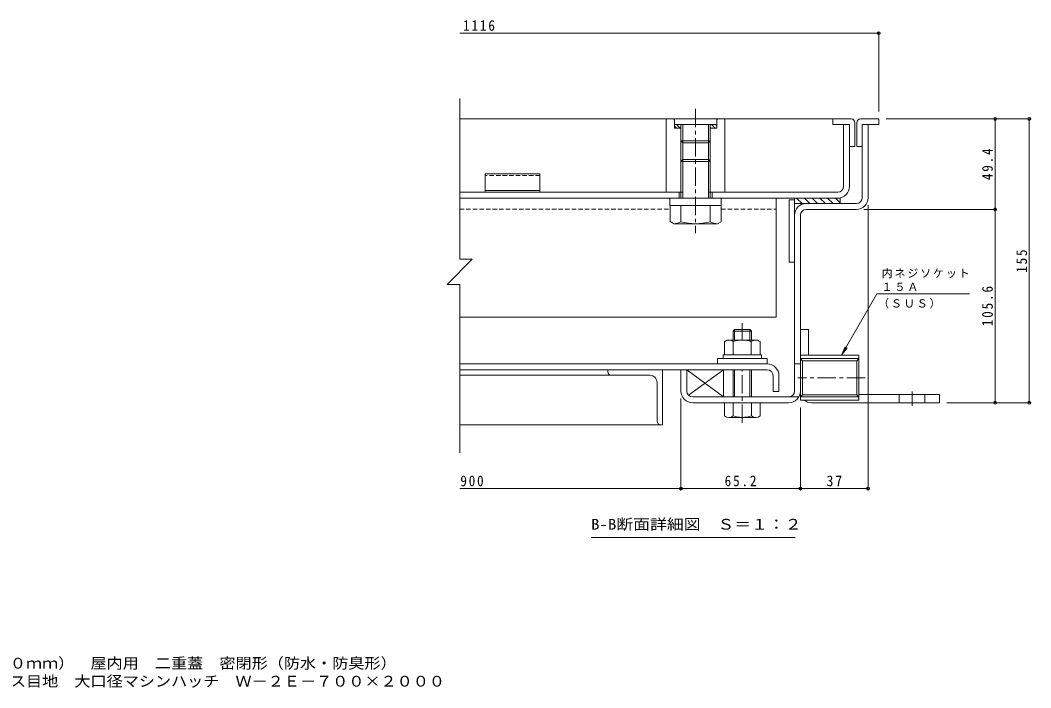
# Model space of a CAD drawing. Units: millimetres on the paper, enlarged 10 times, with parts at other scales. Extents: x -2682 to 2797, y -1962 to 1822.
# Drawn here: x -32 to 2728, y -1962 to -139 of the extents above; entities that cross this region are included whole.
import ezdxf
from ezdxf.enums import TextEntityAlignment as Align

# ---------------------------------------------------------------- set-up
doc = ezdxf.new("R2010")
doc.units = ezdxf.units.MM
doc.header["$LTSCALE"] = 10
doc.header["$PDMODE"] = 32
doc.header["$PDSIZE"] = 8
doc.linetypes.add('CHAIN1', pattern=[8, 5, -1, 1, -1])
doc.linetypes.add('DASHED1', pattern=[1.8, 1.2, -0.6])
for name, color, linetype, lineweight in [('D-0', 7, 'Continuous', 9), ('D-1', 2, 'Continuous', 9), ('D-2', 3, 'Continuous', 9), ('D-3', 4, 'Continuous', 9), ('D-5', 7, 'Continuous', 9), ('D-6', 6, 'Continuous', 9), ('D-7', 5, 'Continuous', 5), ('D-9', 134, 'Continuous', 5), ('D-A', 3, 'Continuous', 9), ('D-B', 6, 'Continuous', 9), ('D-C', 2, 'Continuous', 9), ('D-E', 3, 'Continuous', 9), ('D-F', 7, 'Continuous', 9), ('F-5_F-5ﾚｲﾔ', 7, 'Continuous', 9)]:
    doc.layers.add(name, color=color, linetype=linetype, lineweight=lineweight)
doc.styles.add('ＭＳ ゴシック', font='')
doc.styles.get('ＭＳ ゴシック').set_extended_font_data('MS Gothic')

msp = doc.modelspace()

# ---------------------------------------------------------------- linework, layer by layer
at = {"layer": 'D-0'}
for p, q in [((1168.17, -353.22), (1168.17, -792.07)), ((1202.57, -792.07), (1133.76, -860.89)), ((1168.17, -792.07), (1202.57, -792.07)), ((1168.17, -860.89), (1133.76, -860.89)), ((1168.17, -860.89), (1168.17, -1320.52))]:
    msp.add_line(p, q, dxfattribs=at)
at = {"layer": 'D-1'}
for p, q in [((2267.43, -423.98), (2283.43, -423.98)), ((2267.43, -623.98), (2267.43, -423.98)), ((2283.43, -623.98), (2283.43, -423.98)), ((2251.43, -639.98), (2114.42, -639.98)), ((2114.42, -655.98), (2251.43, -655.98)), ((2082.42, -1151.98), (2082.42, -671.98)), ((2098.42, -671.98), (2098.42, -1151.98)), ((2258.42, -1054.1), (2098.42, -1054.1)), ((2098.42, -1054.1), (2098.42, -1177.1)), ((2252.61, -1069.02), (2104.23, -1069.02)), ((2104.23, -1162.18), (2104.23, -1069.02)), ((2258.42, -1063.21), (2252.61, -1069.02)), ((2252.61, -1069.02), (2252.61, -1162.18)), ((2258.42, -1054.1), (2258.42, -1177.1)), ((1788.43, -1151.98), (1788.43, -1093.98)), ((2098.42, -1077.98), (2082.42, -1077.98)), ((2094.14, -1167.98), (1804.43, -1167.98)), ((1804.43, -1183.98), (1914.93, -1183.98)), ((1964.93, -1183.98), (2066.42, -1183.98)), ((2098.42, -1167.99), (2104.23, -1162.18)), ((2258.42, -1167.99), (2098.42, -1167.99)), ((2258.42, -1177.1), (2098.42, -1177.1)), ((2252.61, -1162.18), (2104.23, -1162.18)), ((2258.42, -1167.99), (2252.61, -1162.18))]:
    msp.add_line(p, q, dxfattribs=at)
at = {"layer": 'D-1', "color": 7, "linetype": 'CHAIN1'}
msp.add_line((2275.43, -1115.6), (2091.06, -1115.6), dxfattribs=at)
at = {"layer": 'D-1'}
for points in [[(2258.42, -1063.21), (2098.42, -1063.21), (2104.23, -1069.02)], [(1772.43, -1151.98), (1772.43, -1093.98), (1788.43, -1093.98)]]:
    msp.add_lwpolyline(points, dxfattribs=at)
for centre, radius, start, end in [((2251.43, -623.98), 16, 270, 0), ((2251.43, -623.98), 32, 270, 0), ((2114.42, -671.98), 32, 90, 180), ((2114.42, -671.98), 16, 90, 180), ((1804.43, -1151.98), 32, 180, 270), ((1804.43, -1151.98), 16, 180, 270), ((2066.42, -1151.98), 32, 270, 0), ((2066.42, -1151.98), 16, 270, 0)]:
    msp.add_arc(centre, radius, start, end, dxfattribs=at)
at = {"layer": 'D-2'}
for p, q in [((2216.43, -592.98), (2216.43, -423.98)), ((2232.43, -592.98), (2232.43, -423.98)), ((1772.43, -608.98), (1168.17, -608.98)), ((1168.17, -624.98), (2200.43, -624.98)), ((1767.43, -608.98), (1767.43, -624.98)), ((2200.43, -608.98), (1852.43, -608.98)), ((1857.43, -608.98), (1857.43, -624.98))]:
    msp.add_line(p, q, dxfattribs=at)
for radius in [16, 32]:
    msp.add_arc((2200.43, -592.98), radius, 270, 0, dxfattribs=at)
at = {"layer": 'D-3'}
for p, q in [((2187.43, -408.98), (1168.17, -408.98)), ((2262.43, -408.98), (2312.43, -408.98)), ((2312.43, -408.98), (2312.43, -423.98)), ((2187.43, -423.98), (2232.43, -423.98)), ((2232.43, -423.98), (2232.43, -483.98)), ((2247.43, -418.98), (2247.43, -483.98)), ((2252.43, -418.98), (2252.43, -483.98)), ((2312.43, -423.98), (2267.43, -423.98)), ((2267.43, -423.98), (2267.43, -483.98)), ((2232.43, -483.98), (2247.43, -483.98)), ((2267.43, -483.98), (2252.43, -483.98)), ((1237.43, -558.98), (1237.43, -608.98)), ((1387.43, -558.98), (1237.43, -558.98)), ((1387.43, -603.98), (1237.43, -603.98))]:
    msp.add_line(p, q, dxfattribs=at)
at = {"layer": 'D-3', "linetype": 'DASHED1'}
msp.add_line((1387.43, -563.31), (1237.43, -563.31), dxfattribs=at)
at = {"layer": 'D-3'}
for points in [[(2237.43, -408.98), (2187.43, -408.98), (2187.43, -423.98)], [(1387.43, -558.98), (1387.43, -608.98), (1237.43, -608.98)]]:
    msp.add_lwpolyline(points, dxfattribs=at)
for centre, start, end in [((2237.43, -418.98), 0, 90), ((2262.43, -418.98), 90, 180)]:
    msp.add_arc(centre, 10, start, end, dxfattribs=at)
at = {"layer": 'D-5'}
for p, q in [((2211.14, -1054.1), (2307.65, -886.94)), ((2307.65, -886.94), (2560.38, -886.94)), ((2211.14, -1054.1), (2220.71, -1031)), ((2211.14, -1054.1), (2226.36, -1034.27)), ((2084.6, -1551.67), (1527.1, -1551.67)), ((2084.6, -1551.67), (1527.1, -1551.67))]:
    msp.add_line(p, q, dxfattribs=at)
at = {"layer": 'D-6'}
for p, q in [((2067.42, -629.98), (2082.42, -629.98)), ((2067.42, -629.98), (2067.42, -799.98)), ((2082.42, -624.98), (2082.42, -799.98)), ((2103.12, -639.98), (2088.12, -624.98)), ((2124.33, -639.98), (2109.33, -624.98)), ((2145.54, -639.98), (2130.54, -624.98)), ((2166.76, -639.98), (2151.76, -624.98)), ((2187.97, -639.98), (2172.97, -624.98)), ((2207.42, -638.22), (2194.18, -624.98)), ((2207.42, -639.98), (2082.42, -639.98)), ((2067.42, -799.98), (2082.42, -799.98)), ((1788.43, -1093.98), (1788.43, -1151.98)), ((1792.94, -1163.13), (1888.43, -1093.98))]:
    msp.add_line(p, q, dxfattribs=at)
for points in [[(2207.42, -639.98), (2207.42, -624.98), (2082.42, -624.98)], [(1804.43, -1167.98), (1888.43, -1167.98), (1888.43, -1093.98), (1788.43, -1093.98), (1888.43, -1167.98)]]:
    msp.add_lwpolyline(points, dxfattribs=at)
at = {"layer": 'D-7'}
for p, q in [((1918.99, -983.98), (1914.93, -988.04)), ((1964.93, -988.04), (1914.93, -988.04)), ((1914.93, -1011.48), (1914.93, -988.04)), ((1960.87, -983.98), (1918.99, -983.98)), ((1918.99, -1011.48), (1918.99, -983.98)), ((1960.87, -983.98), (1964.93, -988.04)), ((1960.87, -1011.48), (1960.87, -983.98)), ((1964.93, -988.04), (1964.93, -1011.48)), ((1964.93, -988.04), (1964.93, -1011.48)), ((1914.93, -1167.98), (1914.93, -1093.98)), ((1918.99, -1167.98), (1918.99, -1093.98)), ((1960.87, -1167.98), (1960.87, -1093.98)), ((1964.93, -1093.98), (1964.93, -1167.98)), ((1988.93, -1183.98), (1890.93, -1183.98)), ((1890.93, -1219.51), (1890.93, -1183.98)), ((1914.93, -1219.51), (1914.93, -1183.98)), ((1964.93, -1183.98), (1964.93, -1219.51)), ((1988.93, -1219.51), (1988.93, -1183.98)), ((1976.93, -1223.98), (1902.93, -1223.98))]:
    msp.add_line(p, q, dxfattribs=at)
at = {"layer": 'D-7', "linetype": 'CHAIN1'}
for p, q in [((1939.93, -1011.48), (1939.93, -966.32)), ((1939.93, -1238.37), (1939.93, -1093.98))]:
    msp.add_line(p, q, dxfattribs=at)
at = {"layer": 'D-7', "color": 2, "lineweight": 9}
for p, q in [((1890.85, -1016.78), (1897.43, -1012.98)), ((1890.85, -1016.78), (1890.85, -1052.98)), ((1982.43, -1012.98), (1897.43, -1012.98)), ((1915.39, -1016.78), (1915.39, -1052.98)), ((1964.46, -1016.78), (1964.46, -1052.98))]:
    msp.add_line(p, q, dxfattribs=at)
at = {"layer": 'D-7', "color": 134}
for p, q in [((1872.43, -1062.98), (1872.43, -1077.98)), ((1872.43, -1062.98), (2007.43, -1062.98)), ((2007.43, -1062.98), (2007.43, -1077.98)), ((1872.43, -1077.98), (2007.43, -1077.98))]:
    msp.add_line(p, q, dxfattribs=at)
at = {"layer": 'D-7', "color": 6, "lineweight": 9}
for p, q in [((1887.43, -1052.98), (1887.43, -1062.98)), ((1887.43, -1062.98), (1992.43, -1062.98))]:
    msp.add_line(p, q, dxfattribs=at)
at = {"layer": 'D-7', "color": 2, "lineweight": 9}
msp.add_lwpolyline([(1982.43, -1012.98), (1989, -1016.78), (1989, -1052.98), (1890.85, -1052.98)], dxfattribs=at)
at = {"layer": 'D-7', "color": 6, "lineweight": 9}
msp.add_lwpolyline([(1887.43, -1052.98), (1992.43, -1052.98), (1992.43, -1062.98)], dxfattribs=at)
at = {"layer": 'D-7', "color": 2, "lineweight": 9}
for centre, radius, start, end in [((1905.33, -1041.87), 28.97, 94.38438, 120), ((1902.35, -1037.18), 24.21, 57.42749, 88.18784), ((1939.93, -1094.19), 81.2, 72.41188, 107.5881), ((1977.5, -1037.18), 24.21, 91.81215, 122.57249), ((1974.52, -1041.87), 28.97, 59.99998, 85.6156)]:
    msp.add_arc(centre, radius, start, end, dxfattribs=at)
at = {"layer": 'D-7'}
for centre, radius, start, end in [((1902.93, -1205.66), 18.33, 229.1022, 310.89809), ((1939.93, -1151.91), 72.08, 249.70546, 290.29454), ((1976.93, -1205.66), 18.33, 229.10191, 310.8978)]:
    msp.add_arc(centre, radius, start, end, dxfattribs=at)
at = {"layer": 'D-9'}
for p, q in [((2032.43, -949.98), (2032.43, -624.98)), ((1742.93, -644.98), (1742.93, -689.35)), ((1772.43, -689.5), (1772.43, -644.98)), ((1852.43, -689.5), (1852.43, -644.98)), ((1881.93, -644.98), (1881.93, -689.5)), ((1752.47, -694.86), (1742.93, -689.35)), ((1872.43, -694.98), (1881.93, -689.5)), ((1872.43, -694.98), (1752.68, -694.98)), ((1168.17, -949.98), (2032.43, -949.98))]:
    msp.add_line(p, q, dxfattribs=at)
at = {"layer": 'D-9', "linetype": 'DASHED1'}
for p, q in [((1168.17, -654.98), (1742.93, -654.98)), ((1881.93, -654.98), (2032.43, -654.98))]:
    msp.add_line(p, q, dxfattribs=at)
at = {"layer": 'D-9'}
for centre, radius, start, end in [((1753.71, -660.47), 34.53, 267.86055, 302.81094), ((1812.43, -546.38), 148.6, 254.38446, 285.61554), ((1871.14, -660.47), 34.53, 237.18906, 272.13945)]:
    msp.add_arc(centre, radius, start, end, dxfattribs=at)
at = {"layer": 'D-A'}
for p, q in [((2007.93, -1077.98), (1168.87, -1077.98)), ((1168.87, -1093.98), (2007.93, -1093.98)), ((2023.93, -1109.98), (2023.93, -1152.98)), ((2039.93, -1109.98), (2039.93, -1152.98)), ((2023.93, -1152.98), (2039.93, -1152.98))]:
    msp.add_line(p, q, dxfattribs=at)
for radius in [32, 16]:
    msp.add_arc((2007.93, -1109.98), radius, 0, 90, dxfattribs=at)
at = {"layer": 'D-B'}
for p, q in [((1572.43, -1093.98), (1168.87, -1093.98)), ((1572.43, -1093.98), (1722.43, -1093.98)), ((1572.43, -1098.98), (1572.43, -1093.98)), ((1722.43, -1093.98), (1722.43, -1243.98)), ((1582.43, -1108.98), (1168.87, -1108.98)), ((1582.43, -1108.98), (1687.43, -1108.98)), ((1707.43, -1233.98), (1707.43, -1128.98)), ((1717.43, -1243.98), (1168.17, -1243.98)), ((1717.43, -1243.98), (1722.43, -1243.98))]:
    msp.add_line(p, q, dxfattribs=at)
for centre, radius, start, end in [((1582.43, -1098.98), 10, 180, 270), ((1687.43, -1128.98), 20, 0, 90), ((1717.43, -1233.98), 10, 180, 270)]:
    msp.add_arc(centre, radius, start, end, dxfattribs=at)
at = {"layer": 'D-C', "linetype": 'CHAIN1'}
msp.add_line((1812.43, -381.3), (1812.43, -720.61), dxfattribs=at)
at = {"layer": 'D-C'}
for p, q in [((1732.43, -408.98), (1752.43, -408.98)), ((1732.43, -608.98), (1732.43, -408.98)), ((1754.93, -411.48), (1752.43, -408.98)), ((1754.93, -433.98), (1754.93, -408.98)), ((1869.93, -408.98), (1754.93, -408.98)), ((1872.43, -408.98), (1869.93, -411.48)), ((1869.93, -433.98), (1869.93, -408.98)), ((1892.43, -408.98), (1872.43, -408.98)), ((1892.43, -608.98), (1892.43, -408.98)), ((1869.93, -423.98), (1754.93, -423.98)), ((1759.83, -433.98), (1754.93, -429.08)), ((1772.43, -433.98), (1754.93, -433.98)), ((1770.43, -433.98), (1760.43, -423.98)), ((1772.43, -425.37), (1771.04, -423.98)), ((1772.43, -624.98), (1772.43, -423.98)), ((1777.43, -624.98), (1777.43, -423.98)), ((1847.43, -624.98), (1847.43, -423.98)), ((1852.43, -450.2), (1852.43, -423.98)), ((1855.28, -433.98), (1852.43, -431.12)), ((1869.93, -433.98), (1852.43, -433.98)), ((1865.89, -433.98), (1855.89, -423.98)), ((1869.93, -427.41), (1866.5, -423.98)), ((1852.43, -468.98), (1772.43, -468.98)), ((1852.43, -468.71), (1847.43, -473.98)), ((1852.43, -624.98), (1852.43, -450.2)), ((1777.43, -519.98), (1772.43, -524.98)), ((1847.43, -519.98), (1777.43, -519.98)), ((1852.43, -524.98), (1847.43, -519.98)), ((1852.43, -524.98), (1772.43, -524.98)), ((1732.43, -608.98), (1777.43, -608.98)), ((1892.43, -608.98), (1847.43, -608.98))]:
    msp.add_line(p, q, dxfattribs=at)
at = {"layer": 'D-C', "color": 134, "lineweight": 5}
for p, q in [((1742.43, -624.98), (1882.43, -624.98)), ((1882.43, -624.98), (1882.43, -644.98))]:
    msp.add_line(p, q, dxfattribs=at)
at = {"layer": 'D-C'}
msp.add_lwpolyline([(1847.43, -473.98), (1777.43, -473.98), (1772.43, -468.98)], dxfattribs=at)
at = {"layer": 'D-C', "color": 134, "lineweight": 5}
msp.add_lwpolyline([(1742.43, -624.98), (1742.43, -644.98), (1882.43, -644.98)], dxfattribs=at)
at = {"layer": 'D-E'}
for p, q in [((2098.42, -983.98), (2098.42, -1151.98)), ((2098.42, -983.98), (2120.92, -983.98)), ((2120.92, -1054.1), (2120.92, -983.98)), ((2478.42, -1183.98), (2128.42, -1183.98)), ((2258.42, -1161.48), (2478.42, -1161.48)), ((2368.42, -1183.98), (2368.42, -1161.48)), ((2438.42, -1183.98), (2438.42, -1161.48)), ((2478.42, -1161.48), (2478.42, -1183.98))]:
    msp.add_line(p, q, dxfattribs=at)
at = {"layer": 'D-E', "linetype": 'CHAIN1'}
msp.add_line((2403.42, -1192.72), (2403.42, -1153.27), dxfattribs=at)
at = {"layer": 'D-E'}
msp.add_arc((2128.42, -1153.98), 30, 230.3984, 270, dxfattribs=at)
at = {"layer": 'D-F'}
for p, q in [((2312.43, -174.88), (1168.17, -174.88)), ((2312.43, -171.88), (2312.43, -388.98)), ((2726.6, -408.98), (2332.43, -408.98)), ((2630.26, -408.98), (2630.26, -655.98)), ((2723.6, -408.98), (2723.6, -1183.98)), ((2633.26, -655.98), (2271.43, -655.98)), ((2283.43, -1421.32), (2283.43, -643.98)), ((2630.26, -655.98), (2630.26, -1183.98)), ((1772.43, -1421.32), (1772.43, -1171.98)), ((2726.6, -1183.98), (2498.42, -1183.98)), ((2098.42, -1421.32), (2098.42, -1197.1)), ((1772.43, -1418.32), (1168.87, -1418.32)), ((2098.42, -1418.32), (1772.43, -1418.32)), ((2283.43, -1418.32), (2098.42, -1418.32))]:
    msp.add_line(p, q, dxfattribs=at)
for p in [(2312.43, -174.88), (2630.26, -408.98), (2723.6, -408.98), (2630.26, -655.98), (2630.26, -1183.98), (2723.6, -1183.98), (1772.43, -1418.32), (2098.42, -1418.32), (2283.43, -1418.32)]:
    msp.add_point(p, dxfattribs=at)

# ---------------------------------------------------------------- texts
at = {"layer": 'D-5', "color": 2, "style": 'ＭＳ ゴシック', "width": 1.15}
msp.add_text('B-B断面詳細図\u3000Ｓ＝１：２', height=29.33, dxfattribs=at).set_placement((1527.1, -1539.17), align=Align.BOTTOM_LEFT)
msp.add_text('B-B断面詳細図\u3000Ｓ＝１：２', height=29.33, dxfattribs=at).set_placement((1527.1, -1539.17), align=Align.BOTTOM_LEFT)
at = {"layer": 'D-5', "char_height": 21.99, "attachment_point": 7, "style": 'ＭＳ ゴシック'}
for s, insert in [('\\T1.17;内ネジソケット', (2320.38, -844.1)), ('\\T1.17;１５Ａ', (2320.38, -878.94)), ('\\T1.17;（ＳＵＳ）', (2310.72, -926.79))]:
    msp.add_mtext(s, dxfattribs=dict(at, insert=insert))
at = {"layer": 'D-F', "color": 2, "char_height": 29.33, "attachment_point": 7, "style": 'ＭＳ ゴシック'}
for s, insert in [('\\T1.28;\\W0.9;1116', (1177.42, -168.88)), ('\\T1.27;\\W0.9;900', (1170, -1412.32)), ('\\T1.28;\\W0.9;65.2', (1891.67, -1412.32)), ('\\T1.27;\\W0.95;37', (2169.67, -1412.32))]:
    msp.add_mtext(s, dxfattribs=dict(at, insert=insert))
at = {"layer": 'D-F', "color": 2, "char_height": 29.33, "attachment_point": 7, "rotation": 90, "style": 'ＭＳ ゴシック'}
for s, insert in [('\\T1.28;\\W0.9;49.4', (2624.26, -576.23)), ('\\T1.27;\\W0.9;155', (2717.6, -828.98)), ('\\T1.28;\\W0.9;105.6', (2624.26, -974.98))]:
    msp.add_mtext(s, dxfattribs=dict(at, insert=insert))
at = {"layer": 'F-5_F-5ﾚｲﾔ', "color": 2, "style": 'ＭＳ ゴシック', "width": 1.1}
for s, p in [('充填用（充填深さ：３０ｍｍ）\u3000屋内用\u3000二重蓋\u3000密閉形（防水・防臭形）', (-500.11, -1918.5)), ('スチール製\u3000ステンレス目地\u3000大口径マシンハッチ\u3000Ｗ－２Ｅ－７００×２０００', (-500.11, -1967.71))]:
    msp.add_text(s, height=29.33, dxfattribs=at).set_placement(p, align=Align.BOTTOM_LEFT)

doc.saveas('drawing.dxf')
